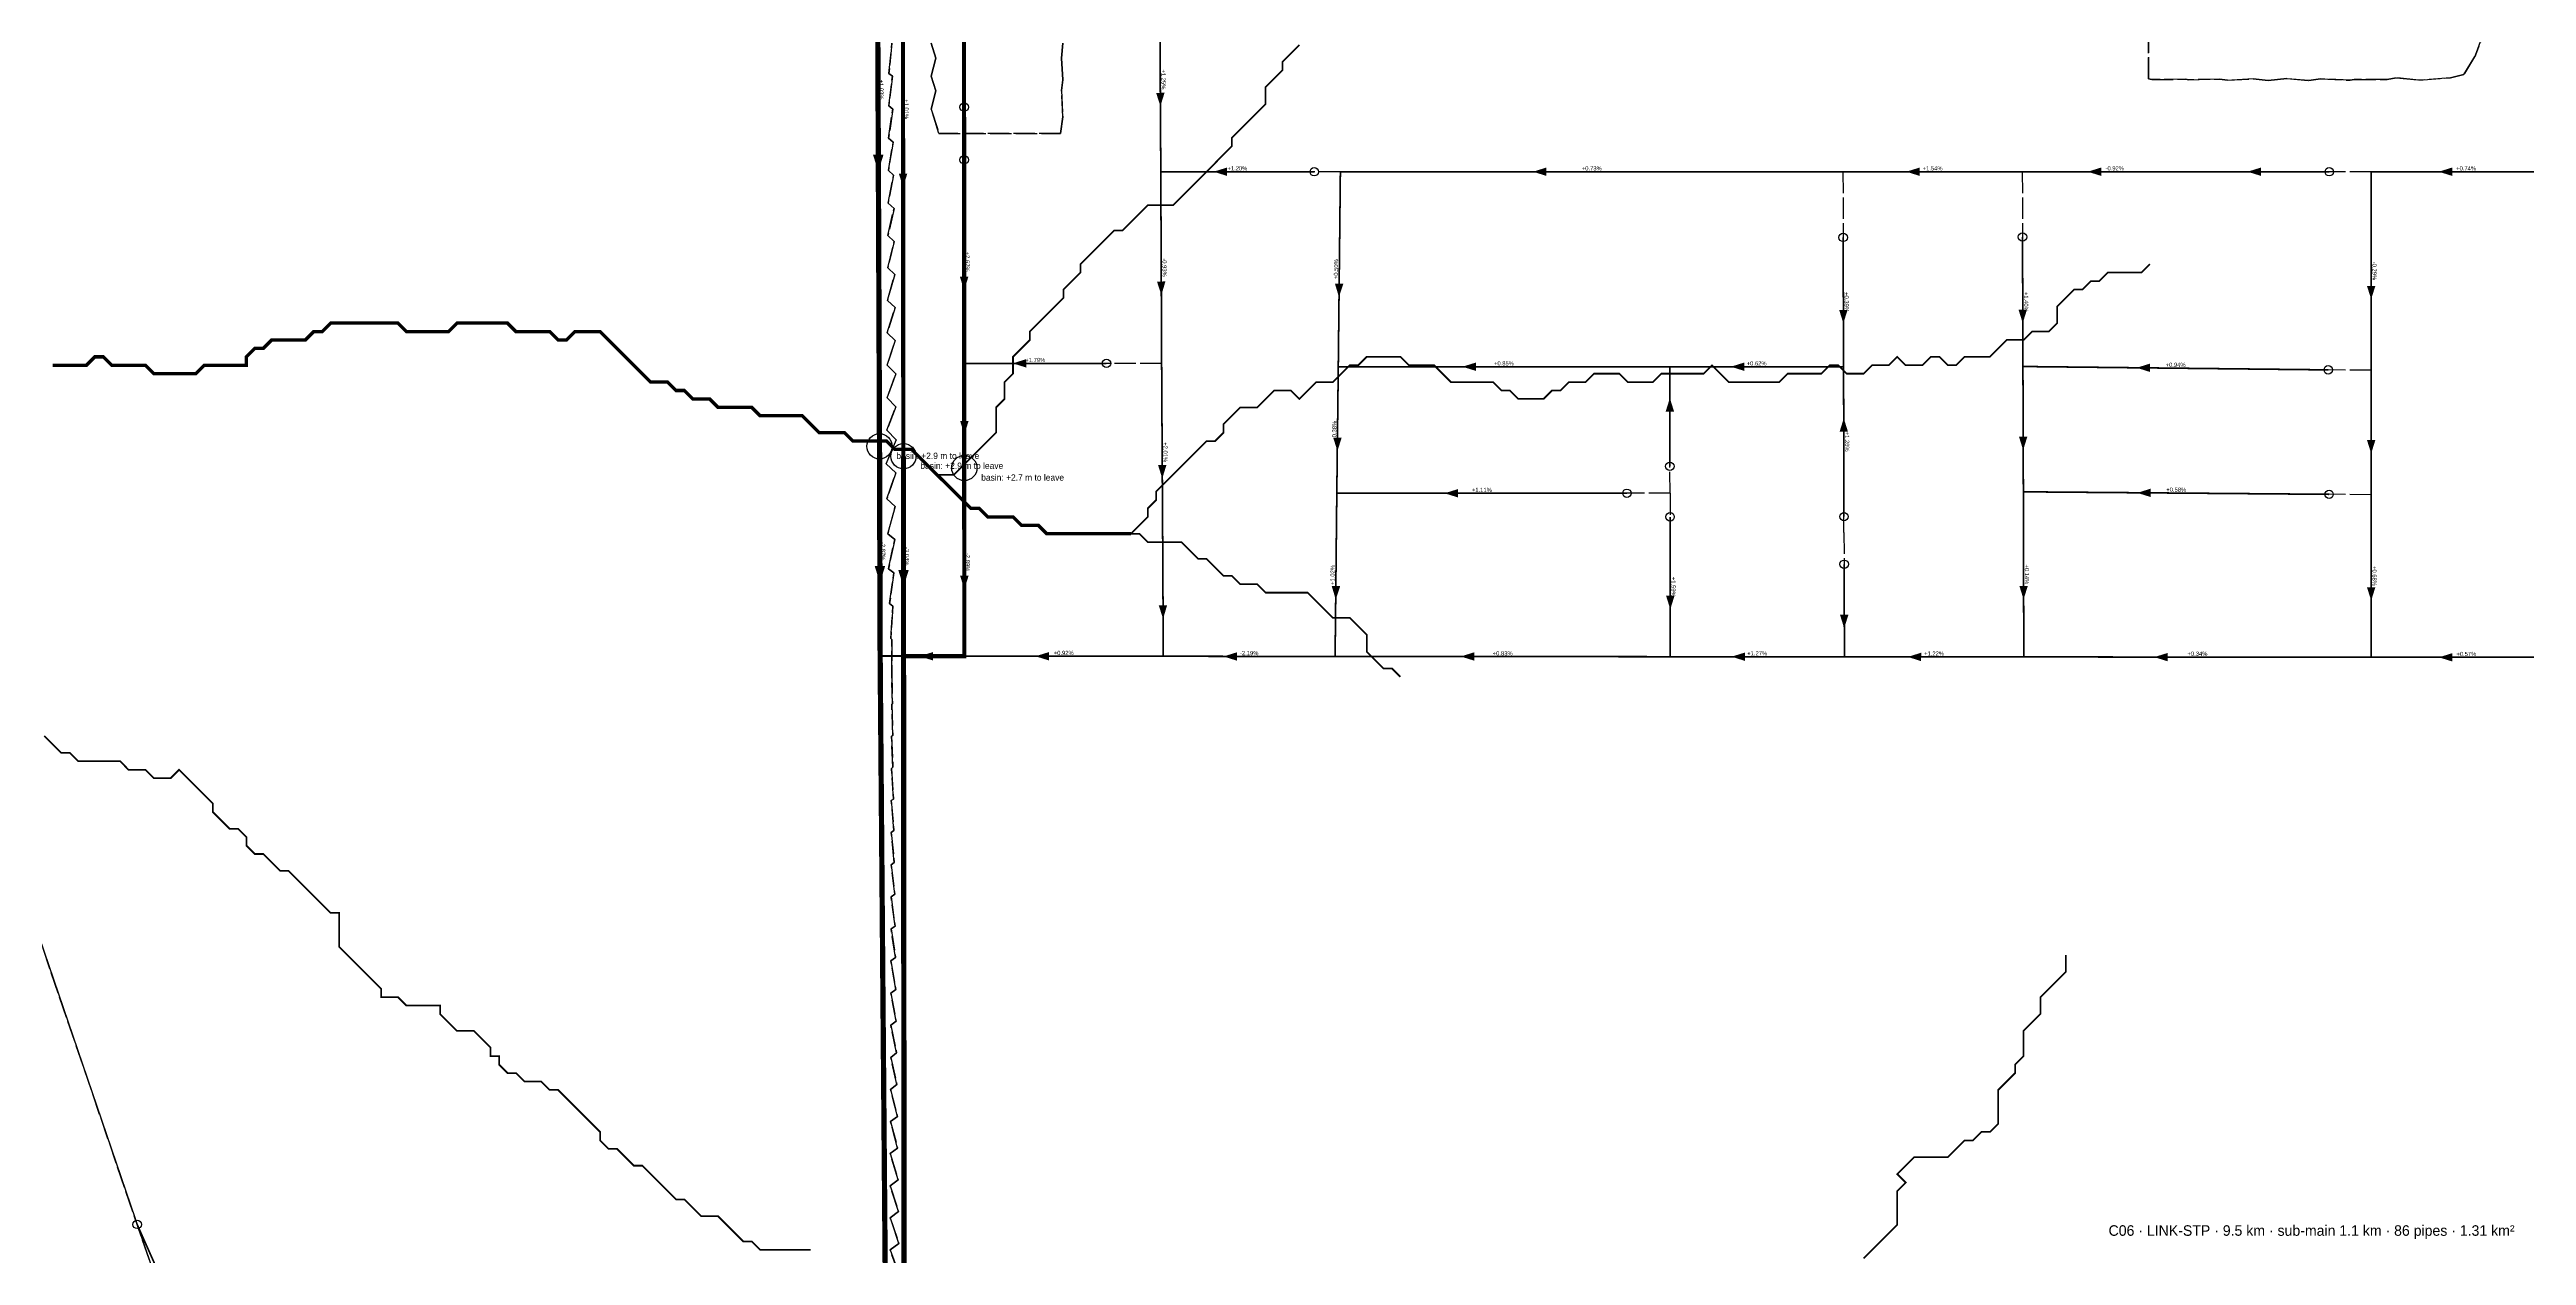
# Model space of a CAD drawing. Header units: metres. Extents: x 442821 to 452274, y 2561971 to 2571293.
# Drawn here: x 443489 to 444666, y 2563689 to 2564261 of the extents above; entities that cross this region are included whole.
import ezdxf
from ezdxf.enums import TextEntityAlignment as Align

# ---------------------------------------------------------------- set-up
doc = ezdxf.new("R2010")
doc.units = ezdxf.units.M
doc.header["$LTSCALE"] = 8
doc.linetypes.add('DASHDOT', pattern=[3.556, 2.54, -0.508, 0, -0.508])
doc.linetypes.add('DASHED', pattern=[1.524, 1.27, -0.254])
for name, color, linetype in [('A_ARROWS', 7, 'Continuous'), ('A_BASINS', 1, 'Continuous'), ('A_BUILT_2006', 252, 'Continuous'), ('A_CATCH_LABEL', 7, 'Continuous'), ('A_CATCHMENTS', 7, 'Continuous'), ('A_DIRECT_LINK', 6, 'Continuous'), ('A_DROPPED', 1, 'Continuous'), ('A_ENVELOPE', 3, 'Continuous'), ('A_GRADIENT', 8, 'Continuous'), ('A_HEAD_GAP', 8, 'Continuous'), ('A_HEADS', 8, 'Continuous'), ('A_STREAMS', 5, 'Continuous')]:
    doc.layers.add(name, color=color, linetype=linetype)

msp = doc.modelspace()

# ---------------------------------------------------------------- linework, layer by layer
at = {"layer": 'A_ARROWS', "color": 2}
for points in [[(444017.1, 2564234.3), (444015.1, 2564240.6), (444019.1, 2564240.7)], [(443894.9, 2564195.9), (443892.9, 2564202.3), (443896.9, 2564202.3)], [(444042.4, 2564203.2), (444048.8, 2564205.2), (444048.8, 2564201.2)], [(444194.1, 2564203.2), (444200.5, 2564205.2), (444200.5, 2564201.2)], [(444371.4, 2564203.2), (444377.8, 2564205.2), (444377.8, 2564201.2)], [(444457.6, 2564203.2), (444464, 2564205.2), (444464, 2564201.2)], [(444533.5, 2564203.2), (444539.9, 2564205.2), (444539.9, 2564201.2)], [(444624.3, 2564203.2), (444630.7, 2564205.2), (444630.7, 2564201.2)], [(443923.9, 2564146.9), (443921.9, 2564153.3), (443925.9, 2564153.3)], [(444017.6, 2564144.6), (444015.5, 2564151), (444019.5, 2564151.1)], [(444101.9, 2564143.7), (444100, 2564150.1), (444104, 2564150)], [(444592.2, 2564142.6), (444590.2, 2564149), (444594.2, 2564149)], [(444341.5, 2564131.2), (444339.5, 2564137.6), (444343.5, 2564137.6)], [(444426.7, 2564131.3), (444424.7, 2564137.7), (444428.7, 2564137.7)], [(443947, 2564112.2), (443953.4, 2564114.2), (443953.4, 2564110.2)], [(444160.6, 2564110.6), (444167, 2564112.6), (444167, 2564108.6)], [(444288.1, 2564110.6), (444294.5, 2564112.6), (444294.5, 2564108.6)], [(444480.8, 2564110.1), (444487.2, 2564112.1), (444487.2, 2564108.1)], [(444259.1, 2564095.7), (444261.1, 2564089.3), (444257.1, 2564089.3)], [(443924, 2564078.4), (443922, 2564084.8), (443926, 2564084.8)], [(444341.7, 2564086.1), (444343.7, 2564079.7), (444339.7, 2564079.7)], [(444101.2, 2564070.5), (444099.2, 2564076.9), (444103.2, 2564076.9)], [(444426.9, 2564071), (444424.9, 2564077.4), (444428.9, 2564077.4)], [(444592.2, 2564069.4), (444590.2, 2564075.8), (444594.2, 2564075.8)], [(444018, 2564057.5), (444016, 2564063.9), (444020, 2564064)], [(444152.1, 2564050.5), (444158.5, 2564052.5), (444158.5, 2564048.5)], [(444481.1, 2564050.7), (444487.5, 2564052.7), (444487.5, 2564048.7)], [(443895.1, 2564006.1), (443892.6, 2564014.1), (443897.6, 2564014.1)], [(443924, 2564004.9), (443922, 2564011.3), (443926, 2564011.3)], [(444100.4, 2564000), (444098.5, 2564006.4), (444102.5, 2564006.4)], [(444259.3, 2563995.4), (444257.3, 2564001.8), (444261.3, 2564001.8)], [(444427.1, 2564000.1), (444425.1, 2564006.5), (444429.1, 2564006.5)], [(444592.2, 2563999.5), (444590.2, 2564005.9), (444594.2, 2564005.9)], [(444018.4, 2563990.9), (444016.3, 2563997.3), (444020.3, 2563997.3)], [(444341.9, 2563986.4), (444339.9, 2563992.8), (444343.9, 2563992.8)], [(443902.7, 2563973.1), (443909.1, 2563975.1), (443909.1, 2563971.1)], [(443957.8, 2563973.1), (443964.2, 2563975.1), (443964.2, 2563971.1)], [(444047.1, 2563973), (444053.5, 2563975), (444053.5, 2563971)], [(444159.8, 2563973), (444166.2, 2563975), (444166.2, 2563971)], [(444288.4, 2563972.9), (444294.8, 2563974.9), (444294.8, 2563970.9)], [(444372.1, 2563972.8), (444378.5, 2563974.8), (444378.4, 2563970.8)], [(444489.2, 2563972.7), (444495.6, 2563974.7), (444495.6, 2563970.7)], [(444624.4, 2563972.6), (444630.8, 2563974.6), (444630.8, 2563970.6)]]:
    msp.add_solid(points, dxfattribs=at)
at = {"layer": 'A_ARROWS', "color": 1}
for points in [[(443883.1, 2564203.3), (443880.6, 2564211.3), (443885.6, 2564211.3)], [(443883.9, 2564008), (443881.4, 2564016), (443886.4, 2564016)]]:
    msp.add_solid(points, dxfattribs=at)
at = {"layer": 'A_BASINS', "color": 1}
for centre in [(443883.7, 2564072.8), (443895.1, 2564068.1), (443924, 2564062.5)]:
    msp.add_circle(centre, 6, dxfattribs=at)
at = {"layer": 'A_BUILT_2006', "color": 252}
msp.add_lwpolyline([(444422.4, 2563343.7), (444425.8, 2563359.7), (444354.3, 2563402.3), (444079.1, 2562950.6), (443944.5, 2563054.6), (443895.5, 2563534.9), (443894.2, 2564981.6), (443353.4, 2565026.3), (443356.8, 2565236.3), (445139.7, 2565926.1), (445353.1, 2566067)], dxfattribs=at)
at = {"layer": 'A_CATCHMENTS', "color": 1, "linetype": 'DASHED'}
for points in [[(444873.7, 2562270.3), (443922.9, 2562555.5), (443114.8, 2564922.9)], [(444647.6, 2564274.3), (444641.8, 2564258.5), (444636.2, 2564249.3), (444629.8, 2564247.8), (444614.8, 2564246.7), (444604.1, 2564247.8), (444599.8, 2564247), (444584.2, 2564247), (444582.3, 2564246.6), (444568.2, 2564247.3), (444562.6, 2564246.5), (444552.2, 2564247.4), (444543.3, 2564246.5), (444536.2, 2564247.3), (444523.9, 2564246.6), (444520.2, 2564247.2), (444505.5, 2564246.8), (444504.1, 2564247.1), (444488, 2564247), (444486.4, 2564247.3), (444486.4, 2564330.7)], [(443889.6, 2564264.3), (443888.2, 2564249.9), (443889.8, 2564248.6), (443888.1, 2564234.5), (443890, 2564232.9), (443888, 2564219.1), (443890.2, 2564217.2), (443887.9, 2564203.7), (443890.4, 2564201.5), (443887.8, 2564188.3), (443890.6, 2564185.8), (443887.7, 2564172.9), (443890.7, 2564170.1), (443887.6, 2564157.5), (443890.9, 2564154.4), (443887.5, 2564142.1), (443891.1, 2564138.7), (443887.4, 2564126.7), (443891.2, 2564123), (443887.3, 2564111.3), (443891.4, 2564107.3), (443887.3, 2564095.9), (443891.5, 2564091.6), (443887.2, 2564080.5), (443891.6, 2564075.9), (443886.9, 2564064.5), (443891.5, 2564060.2), (443887.2, 2564047.9), (443891.2, 2564044.3), (443887.6, 2564031.3), (443890.9, 2564028.5), (443888, 2564014.7), (443890.5, 2564012.7), (443888.5, 2563998.1), (443890.1, 2563996.9), (443889, 2563981.5), (443889.6, 2563981.1), (443889.6, 2563965.6), (443889.5, 2563965.6), (443889.8, 2563950.5), (443889.5, 2563950.3), (443890, 2563935.5), (443889.4, 2563935.1), (443890.1, 2563920.4), (443889.4, 2563919.8), (443890.3, 2563905.3), (443889.3, 2563904.6), (443890.5, 2563890.3), (443889.3, 2563889.4), (443890.7, 2563875.2), (443889.3, 2563874.1), (443890.9, 2563860.1), (443889.2, 2563858.9), (443891.1, 2563845), (443889.2, 2563843.6), (443891.3, 2563830), (443889.1, 2563828.4), (443891.4, 2563814.9), (443889.1, 2563813.1), (443891.6, 2563799.8), (443889, 2563797.9), (443891.8, 2563784.8), (443889, 2563782.6), (443892, 2563769.7), (443888.9, 2563767.4), (443892.2, 2563754.6), (443888.9, 2563752.1), (443892.3, 2563739.5), (443888.8, 2563736.9), (443892.5, 2563724.5), (443888.8, 2563721.6), (443892.7, 2563709.4), (443888.8, 2563706.4), (443892.9, 2563694.3), (443888.7, 2563691.2), (443893.1, 2563679.3)], [(443970.8, 2564264.3), (443970.1, 2564257.2), (443970.8, 2564246.8), (443970.2, 2564241.7), (443970.8, 2564229.3), (443969.7, 2564221.4), (443911.9, 2564221.4), (443908.3, 2564232.9), (443910.4, 2564241.6), (443908.3, 2564248.6), (443910.4, 2564257.2), (443908.3, 2564264.3)]]:
    msp.add_lwpolyline(points, dxfattribs=at)
at = {"layer": 'A_CATCHMENTS', "color": 2, "linetype": 'DASHED'}
for points in [[(444486.4, 2564330.7), (444486.4, 2564247.3), (444488, 2564247), (444504.1, 2564247.1), (444505.5, 2564246.8), (444520.2, 2564247.2), (444523.9, 2564246.6), (444536.2, 2564247.3), (444543.3, 2564246.5), (444552.2, 2564247.4), (444562.6, 2564246.5), (444568.2, 2564247.3), (444582.3, 2564246.6), (444584.2, 2564247), (444599.8, 2564247), (444604.1, 2564247.8), (444614.8, 2564246.7), (444629.8, 2564247.8), (444636.2, 2564249.3), (444641.8, 2564258.5), (444647.6, 2564274.3)], [(443893.1, 2563679.3), (443888.7, 2563691.2), (443892.9, 2563694.3), (443888.8, 2563706.4), (443892.7, 2563709.4), (443888.8, 2563721.6), (443892.5, 2563724.5), (443888.8, 2563736.9), (443892.3, 2563739.5), (443888.9, 2563752.1), (443892.2, 2563754.6), (443888.9, 2563767.4), (443892, 2563769.7), (443889, 2563782.6), (443891.8, 2563784.8), (443889, 2563797.9), (443891.6, 2563799.8), (443889.1, 2563813.1), (443891.4, 2563814.9), (443889.1, 2563828.4), (443891.3, 2563830), (443889.2, 2563843.6), (443891.1, 2563845), (443889.2, 2563858.9), (443890.9, 2563860.1), (443889.3, 2563874.1), (443890.7, 2563875.2), (443889.3, 2563889.4), (443890.5, 2563890.3), (443889.3, 2563904.6), (443890.3, 2563905.3), (443889.4, 2563919.8), (443890.1, 2563920.4), (443889.4, 2563935.1), (443890, 2563935.5), (443889.5, 2563950.3), (443889.8, 2563950.5), (443889.5, 2563965.6), (443889.6, 2563965.6), (443889.6, 2563981.1), (443889, 2563981.5), (443890.1, 2563996.9), (443888.5, 2563998.1), (443890.5, 2564012.7), (443888, 2564014.7), (443890.9, 2564028.5), (443887.6, 2564031.3), (443891.2, 2564044.3), (443887.2, 2564047.9), (443891.5, 2564060.2), (443886.9, 2564064.5), (443891.6, 2564075.9), (443887.2, 2564080.5), (443891.5, 2564091.6), (443887.3, 2564095.9), (443891.4, 2564107.3), (443887.3, 2564111.3), (443891.2, 2564123), (443887.4, 2564126.7), (443891.1, 2564138.7), (443887.5, 2564142.1), (443890.9, 2564154.4), (443887.6, 2564157.5), (443890.7, 2564170.1), (443887.7, 2564172.9), (443890.6, 2564185.8), (443887.8, 2564188.3), (443890.4, 2564201.5), (443887.9, 2564203.7), (443890.2, 2564217.2), (443888, 2564219.1), (443890, 2564232.9), (443888.1, 2564234.5), (443889.8, 2564248.6), (443888.2, 2564249.9), (443889.6, 2564264.3)], [(443908.3, 2564264.3), (443910.4, 2564257.2), (443908.3, 2564248.6), (443910.4, 2564241.6), (443908.3, 2564232.9), (443911.9, 2564221.4), (443969.7, 2564221.4), (443970.8, 2564229.3), (443970.2, 2564241.7), (443970.8, 2564246.8), (443970.1, 2564257.2), (443970.8, 2564264.3)]]:
    msp.add_lwpolyline(points, dxfattribs=at)
at = {"layer": 'A_DIRECT_LINK', "color": 6, "linetype": 'DASHED', "const_width": 2}
for points in [[(444017.2, 2564966.8), (444017.4, 2564881.2), (444017.5, 2564832.5), (444017.7, 2564745.9), (443923.6, 2564746.2), (443923.7, 2564652.9), (443923.9, 2564112.2), (443924, 2563973.1), (443895.1, 2563973.2), (443895.5, 2563534.9), (443944.5, 2563054.6), (444079.1, 2562950.6), (444354.3, 2563402.3), (444425.8, 2563359.7), (444422.4, 2563343.7), (444387, 2563352.5)], [(443894.4, 2564767.4), (443894.4, 2564767.4), (443895.1, 2563973.2), (443895.5, 2563534.9), (443944.5, 2563054.6), (444079.1, 2562950.6), (444354.3, 2563402.3), (444425.8, 2563359.7), (444422.4, 2563343.7), (444387, 2563352.5)]]:
    msp.add_lwpolyline(points, dxfattribs=at)
at = {"layer": 'A_DROPPED', "color": 1, "const_width": 1}
msp.add_lwpolyline([(443895.1, 2563973.2), (443884, 2563973.2)], dxfattribs=at)
at = {"layer": 'A_ENVELOPE', "color": 3}
msp.add_lwpolyline([(446687.5, 2565015.6), (446628.6, 2564893.4), (446563.7, 2564758.7), (446544.7, 2564719.1), (446459.2, 2564552.4), (446431.5, 2564503.8), (446340, 2564343.2), (446237.3, 2564159), (446145.9, 2563995.1), (446098.8, 2563913.7), (445991.2, 2563728), (445981.3, 2563710.9), (445936.8, 2563631.1), (445875.2, 2563520.9), (445841.6, 2563460.7), (445796.7, 2563382.9), (445742.6, 2563253.5), (445736.7, 2563232.2), (445717.1, 2563162.4), (445244.5, 2563377.9), (444873.7, 2562270.3), (443922.9, 2562555.5), (443114.8, 2564922.9)], dxfattribs=at)
at = {"layer": 'A_HEAD_GAP', "color": 8, "linetype": 'DASHED'}
for points in [[(443923.9, 2564221.3), (443923.9, 2564233.9)], [(443923.9, 2564221.3), (443923.9, 2564208.9)], [(444102.6, 2564203.2), (444090.2, 2564203.2)], [(444341.3, 2564203.2), (444341.4, 2564172)], [(444426.5, 2564203.2), (444426.6, 2564172.2)], [(444592.2, 2564203.2), (444572.3, 2564203.2)], [(444017.7, 2564112.2), (443991.5, 2564112.2)], [(444592.2, 2564108.9), (444571.8, 2564109.1)], [(444259.2, 2564050.5), (444259.1, 2564063.3)], [(444259.2, 2564050.5), (444238.7, 2564050.5)], [(444259.2, 2564050.5), (444259.2, 2564039.3)], [(444592.2, 2564049.8), (444572.2, 2564050)], [(444341.8, 2564031.9), (444341.8, 2564039.4)], [(444341.8, 2564031.9), (444341.9, 2564016.8)]]:
    msp.add_lwpolyline(points, dxfattribs=at)
at = {"layer": 'A_HEADS', "color": 1}
for centre in [(443923.9, 2564233.9), (443531.1, 2563703.3)]:
    msp.add_circle(centre, 2, dxfattribs=at)
at = {"layer": 'A_HEADS', "color": 2}
for centre in [(443923.9, 2564208.9), (444090.2, 2564203.2), (444572.3, 2564203.2), (444341.4, 2564172), (444426.6, 2564172.2), (443991.5, 2564112.2), (444571.8, 2564109.1), (444259.1, 2564063.3), (444238.7, 2564050.5), (444572.2, 2564050), (444259.2, 2564039.3), (444341.8, 2564039.4), (444341.9, 2564016.8)]:
    msp.add_circle(centre, 2, dxfattribs=at)
at = {"layer": 'A_SECONDARY_HEADER', "color": 1, "const_width": 2.5}
for points in [[(443882.3, 2564411.6), (443883.7, 2564072.8)], [(443884, 2563973.2), (443890.9, 2563134.7)]]:
    msp.add_lwpolyline(points, dxfattribs=at)
at = {"layer": 'A_SECONDARY_HEADER', "color": 1, "linetype": 'DASHDOT', "const_width": 2.5}
msp.add_lwpolyline([(443883.7, 2564072.8), (443884, 2563973.2)], dxfattribs=at)
at = {"layer": 'A_SECONDARY_HEADER', "color": 2, "linetype": 'DASHDOT', "const_width": 2.5}
msp.add_lwpolyline([(443895.1, 2564068.1), (443895.1, 2563973.2)], dxfattribs=at)
at = {"layer": 'A_SECONDARY_HEADER', "color": 2, "const_width": 2.5}
msp.add_lwpolyline([(443895.1, 2563973.2), (443895.5, 2563534.9), (443944.5, 2563054.6), (444026.6, 2562991.1)], dxfattribs=at)
at = {"layer": 'A_SECONDARY_MAIN', "color": 2, "const_width": 0.8}
for points in [[(444016.8, 2564290.8), (444017.3, 2564203.2)], [(443923.9, 2564208.9), (443923.9, 2564112.2)], [(444102.6, 2564203.2), (444101.6, 2564110.6)], [(444341.3, 2564203.2), (444102.6, 2564203.2)], [(444426.5, 2564203.2), (444341.3, 2564203.2)], [(444682.4, 2564203.2), (444592.2, 2564203.2)], [(443923.9, 2564112.2), (443924, 2564062.5)], [(444017.7, 2564112.2), (444018.2, 2564027.7)], [(444259.1, 2564110.6), (444101.6, 2564110.6)], [(444341.6, 2564110.6), (444259.1, 2564110.6)], [(444100.9, 2564050.5), (444100.1, 2563973)], [(444238.7, 2564050.5), (444100.9, 2564050.5)], [(444592.2, 2564049.8), (444592.2, 2563972.6)], [(444341.9, 2564016.8), (444342, 2563972.8)], [(444018.5, 2563973.1), (443924, 2563973.1)], [(444259.3, 2563972.9), (444100.1, 2563973)], [(444342, 2563972.8), (444259.3, 2563972.9)], [(444427.2, 2563972.8), (444342, 2563972.8)], [(444682.6, 2563972.6), (444592.2, 2563972.6)]]:
    msp.add_lwpolyline(points, dxfattribs=at)
at = {"layer": 'A_SECONDARY_MAIN', "color": 2, "linetype": 'DASHDOT', "const_width": 0.8}
for points in [[(444017.3, 2564203.2), (444017.7, 2564112.2)], [(444514.3, 2564203.2), (444426.5, 2564203.2)], [(444592.2, 2564203.2), (444592.2, 2564108.9)], [(444101.6, 2564110.6), (444100.9, 2564050.5)], [(444426.8, 2564110.7), (444427, 2564051.2)], [(444592.2, 2564108.9), (444592.2, 2564049.8)], [(443924, 2564062.5), (443924, 2563973.1)], [(444018.2, 2564027.7), (444018.5, 2563973.1)], [(444100.1, 2563973), (444018.5, 2563973.1)]]:
    msp.add_lwpolyline(points, dxfattribs=at)
at = {"layer": 'A_SECONDARY_MAIN', "color": 2, "linetype": 'DASHED', "const_width": 0.8}
for points in [[(444427, 2564051.2), (444427.2, 2563972.8)], [(443924, 2563973.1), (443895.1, 2563973.2)], [(444592.2, 2563972.6), (444427.2, 2563972.8)]]:
    msp.add_lwpolyline(points, dxfattribs=at)
at = {"layer": 'A_SECONDARY_MAIN', "color": 1, "linetype": 'DASHDOT', "const_width": 0.8}
msp.add_lwpolyline([(443531.1, 2563703.3), (443565.4, 2563626.1)], dxfattribs=at)
at = {"layer": 'A_SECONDARY_MAIN_BRANCH', "color": 1, "const_width": 0.8}
msp.add_lwpolyline([(443923.9, 2564233.9), (443923.7, 2564652.9)], dxfattribs=at)
at = {"layer": 'A_SECONDARY_MAIN_BRANCH', "color": 2, "const_width": 0.8}
for points in [[(443894.8, 2564397.7), (443895.1, 2564068.1)], [(444090.2, 2564203.2), (444017.3, 2564203.2)], [(444572.3, 2564203.2), (444514.3, 2564203.2)], [(444426.6, 2564172.2), (444426.8, 2564110.7)], [(443991.5, 2564112.2), (443923.9, 2564112.2)], [(444259.1, 2564063.3), (444259.1, 2564110.6)], [(444341.8, 2564039.4), (444341.6, 2564110.6)], [(444571.8, 2564109.1), (444426.8, 2564110.7)], [(444572.2, 2564050), (444427, 2564051.2)], [(444259.2, 2564039.3), (444259.3, 2563972.9)]]:
    msp.add_lwpolyline(points, dxfattribs=at)
at = {"layer": 'A_SECONDARY_MAIN_BRANCH', "color": 2, "linetype": 'DASHED', "const_width": 0.8}
msp.add_lwpolyline([(444341.4, 2564172), (444341.6, 2564110.6)], dxfattribs=at)
at = {"layer": 'A_STREAMS', "color": 5}
for points, const_width in [([(444083.1, 2564263.4), (444079.1, 2564259.4), (444075.1, 2564255.4), (444075.1, 2564251.4), (444071.1, 2564247.4), (444067.1, 2564243.4), (444067.1, 2564239.4), (444067.1, 2564235.4), (444063.1, 2564231.4), (444059.1, 2564227.4), (444055.1, 2564223.4), (444051.1, 2564219.4), (444051.1, 2564215.4), (444047.1, 2564211.4), (444043.1, 2564207.3), (444039.1, 2564203.3), (444035.1, 2564199.3), (444031.1, 2564195.3), (444027.1, 2564191.3), (444023.1, 2564187.3), (444019.1, 2564187.3), (444015.1, 2564187.3), (444011.1, 2564187.3), (444007.1, 2564183.3), (444003.1, 2564179.3), (443999.1, 2564175.3), (443995.1, 2564175.3), (443991.1, 2564171.3), (443987.1, 2564167.3), (443983.1, 2564163.3), (443979.1, 2564159.3), (443979.1, 2564155.3), (443975.1, 2564151.3), (443971.1, 2564147.3), (443971.1, 2564143.3), (443967.1, 2564139.3), (443963.1, 2564135.3), (443959.1, 2564131.3), (443955.1, 2564127.3), (443955.1, 2564123.3), (443951.1, 2564119.3), (443947.1, 2564115.3), (443947.1, 2564111.3), (443947.1, 2564107.3), (443943.1, 2564103.3), (443943.1, 2564099.3), (443943.1, 2564095.3), (443939.1, 2564091.3), (443939.1, 2564087.3), (443939.1, 2564083.3), (443939.1, 2564079.3), (443935.1, 2564075.3), (443931.1, 2564071.3), (443927.1, 2564067.3), (443923.1, 2564063.3), (443919.1, 2564059.3), (443915.1, 2564059.3), (443911, 2564059.3)], 0.8), ([(444487.1, 2564159.3), (444483.1, 2564155.3), (444479.1, 2564155.3), (444475.1, 2564155.3), (444471.1, 2564155.3), (444467.1, 2564155.3), (444463.1, 2564151.3), (444459.1, 2564151.3), (444455.1, 2564147.3), (444451.1, 2564147.3), (444447.1, 2564143.3), (444443.1, 2564139.3), (444443.1, 2564135.3), (444443.1, 2564131.3), (444439.1, 2564127.3), (444435.1, 2564127.3), (444431.1, 2564127.3), (444427.1, 2564123.3), (444423.1, 2564123.3), (444419.1, 2564123.3), (444415.1, 2564119.3), (444411.1, 2564115.3), (444407.1, 2564115.3), (444403.1, 2564115.3), (444399.1, 2564115.3), (444395.1, 2564111.3), (444391.1, 2564111.3), (444387.1, 2564115.3), (444383.1, 2564115.3), (444379.1, 2564111.3), (444375.1, 2564111.3), (444371.1, 2564111.3), (444367.1, 2564115.3), (444363.1, 2564111.3), (444359.1, 2564111.3), (444355.1, 2564111.3), (444351.1, 2564107.3), (444347.1, 2564107.3), (444343.1, 2564107.3), (444339.1, 2564111.3), (444335.1, 2564111.3), (444331.1, 2564107.3), (444327.1, 2564107.3), (444323.1, 2564107.3), (444319.1, 2564107.3), (444315.1, 2564107.3), (444311.1, 2564103.3), (444307.1, 2564103.3), (444303.1, 2564103.3), (444299.1, 2564103.3), (444295.1, 2564103.3), (444291.1, 2564103.3), (444287.1, 2564103.3), (444283.1, 2564107.3), (444279.1, 2564111.3), (444275.1, 2564107.3), (444271.1, 2564107.3), (444267.1, 2564107.3), (444263.1, 2564107.3), (444259.1, 2564107.3), (444255.1, 2564107.3), (444251.1, 2564103.3), (444247.1, 2564103.3), (444243.1, 2564103.3), (444239.1, 2564103.3), (444235.1, 2564107.3), (444231.1, 2564107.3), (444227.1, 2564107.3), (444223.1, 2564107.3), (444219.1, 2564103.3), (444215.1, 2564103.3), (444211.1, 2564103.3), (444207.1, 2564099.3), (444203.1, 2564099.3), (444199.1, 2564095.3), (444195.1, 2564095.3), (444191.1, 2564095.3), (444187.1, 2564095.3), (444183.1, 2564099.3), (444179.1, 2564099.3), (444175.1, 2564103.3), (444171.1, 2564103.3), (444167.1, 2564103.3), (444163.1, 2564103.3), (444159.1, 2564103.3), (444155.1, 2564103.3), (444151.1, 2564107.3), (444147.1, 2564111.3), (444143.1, 2564111.3), (444139.1, 2564111.3), (444135.1, 2564111.3), (444131.1, 2564115.3), (444127.1, 2564115.3), (444123.1, 2564115.3), (444119.1, 2564115.3), (444115.1, 2564115.3), (444111.1, 2564111.3), (444107.1, 2564111.3), (444103.1, 2564107.3), (444099.1, 2564103.3), (444095.1, 2564103.3), (444091.1, 2564103.3), (444087.1, 2564099.3), (444083.1, 2564095.3), (444079.1, 2564099.3), (444075.1, 2564099.3), (444071.1, 2564099.3), (444067.1, 2564095.3), (444063.1, 2564091.3), (444059.1, 2564091.3), (444055.1, 2564091.3), (444051.1, 2564087.3), (444047.1, 2564083.3), (444047.1, 2564079.3), (444043.1, 2564075.3), (444039.1, 2564075.3), (444035.1, 2564071.3), (444031.1, 2564067.3), (444027.1, 2564063.3), (444023.1, 2564059.3), (444019.1, 2564055.3), (444015.1, 2564051.3), (444015.1, 2564047.3), (444011.1, 2564043.3), (444011.1, 2564039.3), (444007.1, 2564035.3), (444003.1, 2564031.3)], 0.8), ([(443911, 2564059.3), (443907, 2564063.3), (443903, 2564067.3), (443899, 2564071.3), (443895, 2564071.3), (443891, 2564071.3), (443887, 2564075.3), (443883, 2564075.3), (443879, 2564075.3), (443875, 2564075.3), (443871, 2564075.3), (443867, 2564079.3), (443863, 2564079.3), (443859, 2564079.3), (443855, 2564079.3), (443851, 2564083.3), (443847, 2564087.3), (443843, 2564087.3), (443839, 2564087.3), (443835, 2564087.3), (443831, 2564087.3), (443827, 2564087.3), (443823, 2564091.3), (443819, 2564091.3), (443815, 2564091.3), (443811, 2564091.3), (443807, 2564091.3), (443803, 2564095.3), (443799, 2564095.3), (443795, 2564095.3), (443791, 2564099.3), (443787, 2564099.3), (443783, 2564103.3), (443779, 2564103.3), (443775, 2564103.3), (443771, 2564107.3), (443767, 2564111.3), (443763, 2564115.3), (443759, 2564119.3), (443755, 2564123.3), (443751, 2564127.3), (443747, 2564127.3), (443743, 2564127.3), (443739, 2564127.3), (443735, 2564123.3), (443731, 2564123.3), (443727, 2564127.3), (443723, 2564127.3), (443719, 2564127.3), (443715, 2564127.3), (443711, 2564127.3), (443707, 2564131.3), (443703, 2564131.3), (443699, 2564131.3), (443695, 2564131.3), (443691, 2564131.3), (443687, 2564131.3), (443683, 2564131.3), (443679, 2564127.3), (443675, 2564127.3), (443671, 2564127.3), (443667, 2564127.3), (443663, 2564127.3), (443659, 2564127.3), (443655, 2564131.3), (443651, 2564131.3), (443647, 2564131.3), (443643, 2564131.3), (443639, 2564131.3), (443635, 2564131.3), (443631, 2564131.3), (443627, 2564131.3), (443623, 2564131.3), (443619, 2564127.3), (443615, 2564127.3), (443611, 2564123.3), (443607, 2564123.3), (443603, 2564123.3), (443599, 2564123.3), (443595, 2564123.3), (443591, 2564119.3), (443587, 2564119.3), (443583, 2564115.3), (443583, 2564111.3), (443579, 2564111.3), (443575, 2564111.3), (443571, 2564111.3), (443567, 2564111.3), (443563, 2564111.3), (443559, 2564107.3), (443555, 2564107.3), (443551, 2564107.3), (443547, 2564107.3), (443543, 2564107.3), (443539, 2564107.3), (443535, 2564111.3), (443531, 2564111.3), (443527, 2564111.3), (443523, 2564111.3), (443519, 2564111.3), (443515, 2564115.3), (443511, 2564115.3), (443507, 2564111.3), (443503, 2564111.3), (443499, 2564111.3), (443495, 2564111.3), (443491, 2564111.3)], 1.6), ([(444003.1, 2564031.3), (443999.1, 2564031.3), (443995.1, 2564031.3), (443991.1, 2564031.3), (443987.1, 2564031.3), (443983.1, 2564031.3), (443979.1, 2564031.3), (443975.1, 2564031.3), (443971.1, 2564031.3), (443967.1, 2564031.3), (443963.1, 2564031.3), (443959.1, 2564035.3), (443955.1, 2564035.3), (443951.1, 2564035.3), (443947.1, 2564039.3), (443943.1, 2564039.3), (443939.1, 2564039.3), (443935.1, 2564039.3), (443931.1, 2564043.3), (443927.1, 2564043.3), (443923.1, 2564047.3), (443919.1, 2564051.3), (443915.1, 2564055.3), (443911, 2564059.3)], 1.6), ([(444131.1, 2563963.3), (444127.1, 2563967.3), (444123.1, 2563967.3), (444119.1, 2563971.3), (444115.1, 2563975.3), (444115.1, 2563979.3), (444115.1, 2563983.3), (444111.1, 2563987.3), (444107.1, 2563991.3), (444103.1, 2563991.3), (444099.1, 2563991.3), (444095.1, 2563995.3), (444091.1, 2563999.3), (444087.1, 2564003.3), (444083.1, 2564003.3), (444079.1, 2564003.3), (444075.1, 2564003.3), (444071.1, 2564003.3), (444067.1, 2564003.3), (444063.1, 2564007.3), (444059.1, 2564007.3), (444055.1, 2564007.3), (444051.1, 2564011.3), (444047.1, 2564011.3), (444043.1, 2564015.3), (444039.1, 2564019.3), (444035.1, 2564019.3), (444031.1, 2564023.3), (444027.1, 2564027.3), (444023.1, 2564027.3), (444019.1, 2564027.3), (444015.1, 2564027.3), (444011.1, 2564027.3), (444007.1, 2564031.3), (444003.1, 2564031.3)], 0.8), ([(443851, 2563691.2), (443847, 2563691.2), (443843, 2563691.2), (443839, 2563691.2), (443835, 2563691.2), (443831, 2563691.2), (443827, 2563691.2), (443823, 2563695.2), (443819, 2563695.2), (443815, 2563699.2), (443811, 2563703.2), (443807, 2563707.2), (443803, 2563707.2), (443799, 2563707.2), (443795, 2563711.2), (443791, 2563715.2), (443787, 2563715.2), (443783, 2563719.2), (443779, 2563723.2), (443775, 2563727.2), (443771, 2563731.2), (443767, 2563731.2), (443763, 2563735.2), (443759, 2563739.2), (443755, 2563739.2), (443751, 2563743.2), (443751, 2563747.2), (443747, 2563751.2), (443743, 2563755.2), (443739, 2563759.2), (443735, 2563763.2), (443731, 2563767.2), (443727, 2563767.2), (443723, 2563771.2), (443719, 2563771.2), (443715, 2563771.2), (443711, 2563775.2), (443707, 2563775.2), (443703, 2563779.2), (443703, 2563783.2), (443699, 2563783.2), (443699, 2563787.2), (443695, 2563791.2), (443691, 2563795.2), (443687, 2563795.2), (443683, 2563795.2), (443679, 2563799.2), (443675, 2563803.2), (443675, 2563807.2), (443671, 2563807.2), (443667, 2563807.2), (443663, 2563807.2), (443659, 2563807.2), (443655, 2563811.2), (443651, 2563811.2), (443647, 2563811.2), (443647, 2563815.2), (443643, 2563819.2), (443639, 2563823.2), (443635, 2563827.2), (443631, 2563831.2), (443627, 2563835.2), (443627, 2563839.2), (443627, 2563843.2), (443627, 2563847.2), (443627, 2563851.2), (443623, 2563851.2), (443619, 2563855.2), (443615, 2563859.2), (443611, 2563863.2), (443607, 2563867.2), (443603, 2563871.2), (443599, 2563871.2), (443595, 2563875.2), (443591, 2563879.2), (443587, 2563879.2), (443583, 2563883.2), (443583, 2563887.2), (443579, 2563891.2), (443575, 2563891.2), (443571, 2563895.2), (443567, 2563899.2), (443567, 2563903.2), (443563, 2563907.2), (443559, 2563911.2), (443555, 2563915.2), (443551, 2563919.2), (443547, 2563915.2), (443543, 2563915.2), (443539, 2563915.2), (443535, 2563919.2), (443531, 2563919.2), (443527, 2563919.2), (443523, 2563923.3), (443519, 2563923.3), (443515, 2563923.3), (443511, 2563923.3), (443507, 2563923.3), (443503, 2563923.3), (443499, 2563927.3), (443495, 2563927.3), (443491, 2563931.3), (443487, 2563935.3)], 0.8), ([(444447.1, 2563831.2), (444447.1, 2563827.2), (444447.1, 2563823.2), (444443.1, 2563819.2), (444439.1, 2563815.2), (444435.1, 2563811.2), (444435.1, 2563807.2), (444435.1, 2563803.2), (444431.1, 2563799.2), (444427.1, 2563795.2), (444427.1, 2563791.2), (444427.1, 2563787.2), (444427.1, 2563783.2), (444423.1, 2563779.2), (444423.1, 2563775.2), (444419.1, 2563771.2), (444415.1, 2563767.2), (444415.1, 2563763.2), (444415.1, 2563759.2), (444415.1, 2563755.2), (444415.1, 2563751.2), (444411.1, 2563747.2), (444407.1, 2563747.2), (444403.1, 2563743.2), (444399.1, 2563743.2), (444395.1, 2563739.2), (444391.1, 2563735.2), (444387.1, 2563735.2), (444383.1, 2563735.2), (444379.1, 2563735.2), (444375.1, 2563735.2), (444371.1, 2563731.2), (444367.1, 2563727.2), (444371.1, 2563723.2), (444367.1, 2563719.2), (444367.1, 2563715.2), (444367.1, 2563711.2), (444367.1, 2563707.2), (444367.1, 2563703.2), (444363.1, 2563699.2), (444359.1, 2563695.2), (444355.1, 2563691.2), (444351.1, 2563687.2)], 0.8)]:
    msp.add_lwpolyline(points, dxfattribs=dict(at, const_width=const_width))

# ---------------------------------------------------------------- texts
at = {"layer": 'A_BASINS', "color": 1}
for s, p in [('basin: +2.9 m to leave', (443891.7, 2564066.8)), ('basin: +2.9 m to leave', (443903.1, 2564062.1)), ('basin: +2.7 m to leave', (443932, 2564056.5))]:
    msp.add_text(s, height=3, dxfattribs=at).set_placement(p)
at = {"layer": 'A_CATCH_LABEL', "color": 2}
msp.add_text('C06 · LINK-STP · 9.5 km · sub-main 1.1 km · 86 pipes · 1.31 km²', height=5, dxfattribs=at).set_placement((444563.9, 2563700.4), align=Align.MIDDLE_CENTER)
at = {"layer": 'A_GRADIENT', "color": 1}
for s, p in [('+1.03%', (443883, 2564242.2)), ('-2.87%', (443883.8, 2564023))]:
    msp.add_text(s, height=2, rotation=-89.7793, dxfattribs=at).set_placement(p, align=Align.BOTTOM_CENTER)
at = {"layer": 'A_GRADIENT', "color": 2}
for s, rotation, p in [('+1.25%', -89.703, (444017, 2564247)), ('+1.01%', -89.947, (443894.9, 2564232.9)), ('+1.20%', 360, (444053.7, 2564203.2)), ('+0.73%', 360, (444222, 2564203.2)), ('+1.54%', 360, (444383.9, 2564203.2)), ('-0.92%', 360, (444470.4, 2564203.2)), ('+0.74%', 360, (444637.3, 2564203.2)), ('+2.62%', -89.9695, (443923.9, 2564160.5)), ('-0.93%', -89.703, (444017.5, 2564157.7)), ('+0.50%', 89.3824, (444102.1, 2564156.9)), ('-0.29%', -89.9996, (444592.2, 2564156.1)), ('+0.39%', -89.8452, (444341.5, 2564141.3)), ('+1.40%', -89.8452, (444426.7, 2564141.4)), ('+1.79%', 0.0421, (443957.7, 2564112.2)), ('+0.85%', 359.9956, (444180.3, 2564110.6)), ('+0.62%', 359.9956, (444300.3, 2564110.6)), ('+0.94%', 359.3589, (444499.3, 2564109.9)), ('-0.38%', 89.3824, (444101.3, 2564080.5)), ('+2.01%', -89.703, (444017.9, 2564070)), ('+1.26%', 270.1548, (444341.7, 2564075)), ('+1.11%', 360, (444169.8, 2564050.5)), ('+0.58%', 359.5207, (444499.6, 2564050.6)), ('-3.04%', -89.947, (443895.1, 2564020.6)), ('-2.89%', -89.9695, (443924, 2564017.8)), ('+1.02%', 89.3824, (444100.5, 2564011.7)), ('+1.59%', -89.8965, (444259.2, 2564006.1)), ('+0.14%', -89.8452, (444427.1, 2564012)), ('+0.68%', -89.9996, (444592.2, 2564011.2)), ('+0.92%', 359.957, (443971.2, 2563973.1)), ('-2.19%', 359.957, (444059.3, 2563973)), ('+0.83%', 359.957, (444179.7, 2563972.9)), ('+1.27%', 359.957, (444300.6, 2563972.9)), ('+1.22%', 359.957, (444384.6, 2563972.8)), ('+0.34%', 359.957, (444509.7, 2563972.7)), ('+0.57%', 359.957, (444637.4, 2563972.6))]:
    msp.add_text(s, height=2, rotation=rotation, dxfattribs=at).set_placement(p, align=Align.BOTTOM_CENTER)

doc.saveas('drawing.dxf')
